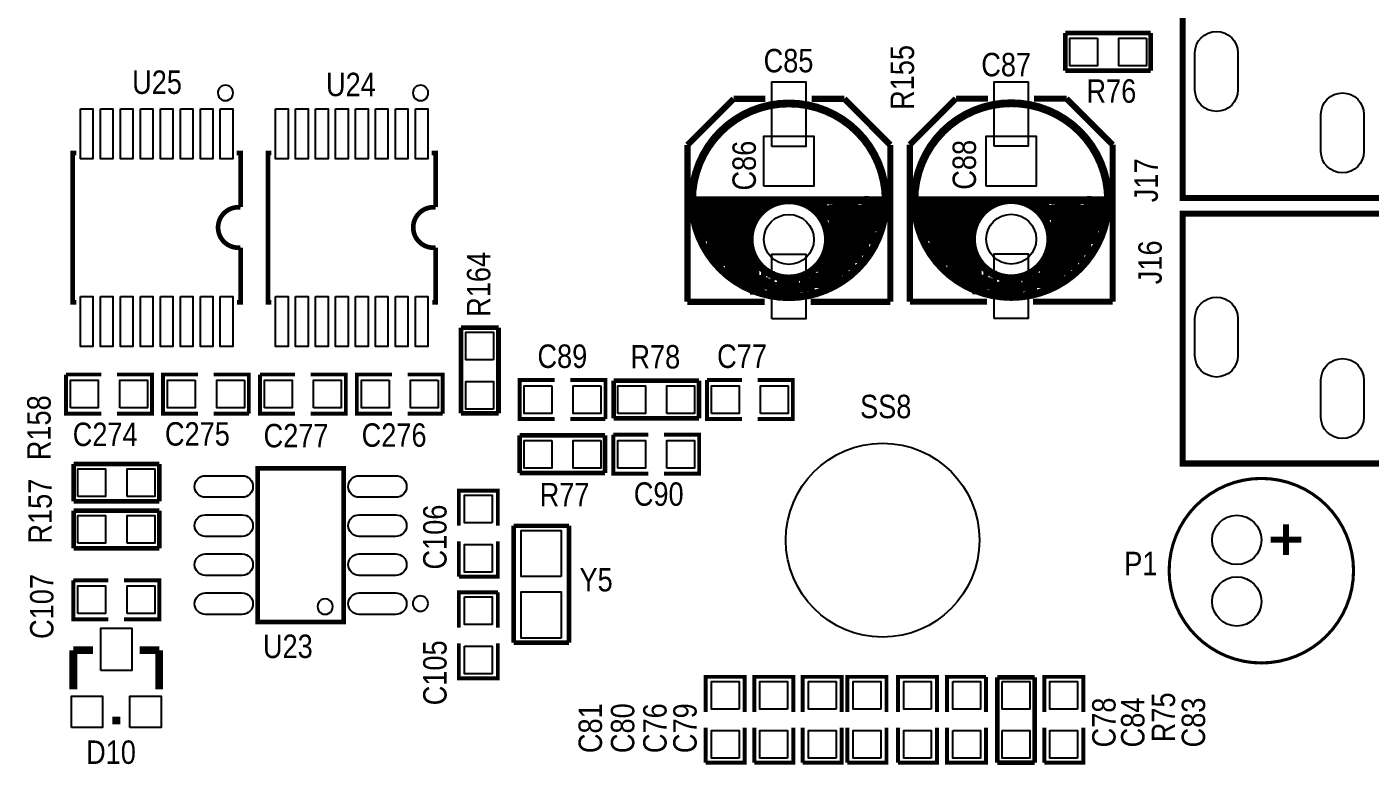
# Model space of a CAD drawing. Extents: x -25 to 204, y -24 to 158.
# Drawn here: x 123.55 to 167.26, y 76.99 to 100.99 of the extents above; entities that cross this region are included whole.
import ezdxf
from ezdxf.enums import TextEntityAlignment as Align

# ---------------------------------------------------------------- set-up
doc = ezdxf.new("R2010")
doc.units = 0
for name, color, linetype in [('PG_SILKSCREEN_TOP', 254, 'CONTINUOUS'), ('PIN_SOLDERMASK_TOP', 92, 'CONTINUOUS'), ('RD_SILKSCREEN_TOP', 7, 'CONTINUOUS')]:
    doc.layers.add(name, color=color, linetype=linetype)

msp = doc.modelspace()

# ---------------------------------------------------------------- linework, layer by layer
at = {"layer": 'PG_SILKSCREEN_TOP'}
for points, const_width in [([(175.457714, 95.426505), (175.457714, 103.554505), (161.157691, 103.554505), (161.157691, 95.426505), (175.533914, 95.426505), (179.470914, 95.426505)], 0.2), ([(157.334509, 99.567492), (157.334509, 100.786692)], 0.1524), ([(157.334509, 100.786692), (160.115809, 100.786692)], 0.1524), ([(160.115809, 100.786692), (160.115809, 99.567492)], 0.1524), ([(160.115809, 99.567492), (157.334509, 99.567492)], 0.1524), ([(146.543497, 98.649587), (145.043601, 97.149691)], 0.199898), ([(147.581595, 98.649587), (146.543497, 98.649587)], 0.199898), ([(150.143693, 98.649587), (149.080195, 98.649587)], 0.199898), ([(151.643588, 97.149691), (150.143693, 98.649587)], 0.199898), ([(153.779499, 98.656902), (152.279604, 97.157007)], 0.199898), ([(154.817597, 98.656902), (153.779499, 98.656902)], 0.199898), ([(157.379695, 98.656902), (156.316197, 98.656902)], 0.199898), ([(158.879591, 97.157007), (157.379695, 98.656902)], 0.199898), ([(145.043601, 97.149691), (145.043601, 92.0496)], 0.199898), ([(151.643588, 92.0496), (151.643588, 97.149691)], 0.199898), ([(152.279604, 97.157007), (152.279604, 92.056915)], 0.199898), ([(158.879591, 92.056915), (158.879591, 97.157007)], 0.199898), ([(125.153395, 92.034893), (125.039095, 92.034893), (125.039095, 96.886293), (125.153395, 96.886293)], 0.1524), ([(130.373095, 96.886293), (130.500095, 96.886293), (130.500095, 95.127394)], 0.1524), ([(131.503395, 92.034893), (131.389095, 92.034893), (131.389095, 96.886293), (131.503395, 96.886293)], 0.1524), ([(136.723095, 96.886293), (136.850095, 96.886293), (136.850095, 95.127394)], 0.1524), ([(151.473586, 95.349593), (145.193588, 95.349593)], 0.254), ([(145.393588, 94.579592), (145.553582, 94.579592), (145.553582, 95.349593), (145.393588, 95.349593), (145.393588, 94.579592)], 0.254), ([(145.603595, 95.349593), (145.553582, 95.349593), (145.553582, 94.019599)], 0.254), ([(145.803595, 95.329604), (145.803595, 93.499584)], 0.254), ([(146.057595, 95.349593), (146.057595, 93.289603), (146.003594, 93.289603)], 0.254), ([(146.311595, 95.222593), (146.311595, 93.089603), (146.263589, 93.089603)], 0.254), ([(146.565595, 95.222593), (146.565595, 92.899586), (146.413601, 92.899586)], 0.254), ([(146.819595, 95.222593), (146.819595, 92.699586), (146.693585, 92.699586)], 0.254), ([(147.073595, 95.349593), (147.073595, 92.699586), (146.819595, 92.699586)], 0.254), ([(147.327595, 95.349593), (147.327595, 94.841593)], 0.254), ([(147.581595, 95.349593), (147.581595, 95.095593)], 0.254), ([(149.232595, 95.222593), (149.232595, 95.095593)], 0.254), ([(149.359595, 95.222593), (149.359595, 94.841593)], 0.254), ([(149.586594, 95.316599), (149.581591, 95.316599), (149.581591, 94.697601)], 0.254), ([(149.753599, 95.339586), (149.763607, 95.339586), (149.763607, 92.589604)], 0.254), ([(149.973589, 95.349593), (149.943591, 95.349593), (149.943591, 92.739591)], 0.254), ([(150.153599, 95.349593), (150.163606, 95.349593), (150.163606, 92.899586)], 0.254), ([(150.403585, 95.349593), (150.383596, 95.349593), (150.383596, 93.079595)], 0.254), ([(150.603585, 95.329604), (150.593603, 95.329604), (150.593603, 93.309592)], 0.254), ([(150.803585, 95.359601), (150.8236, 95.359601), (150.8236, 93.549597)], 0.254), ([(151.043589, 95.319596), (151.043589, 93.919599)], 0.254), ([(151.473586, 95.349593), (151.243589, 95.349593), (151.243589, 94.349595)], 0.254), ([(158.709589, 95.356909), (152.429591, 95.356909)], 0.254), ([(152.629591, 94.586908), (152.789585, 94.586908), (152.789585, 95.356909), (152.629591, 95.356909), (152.629591, 94.586908)], 0.254), ([(152.839598, 95.356909), (152.789585, 95.356909), (152.789585, 94.026914)], 0.254), ([(153.039597, 95.336919), (153.039597, 93.5069)], 0.254), ([(153.293597, 95.356909), (153.293597, 93.296918), (153.239597, 93.296918)], 0.254), ([(153.547597, 95.229909), (153.547597, 93.096918), (153.499591, 93.096918)], 0.254), ([(153.801597, 95.229909), (153.801597, 92.906901), (153.649604, 92.906901)], 0.254), ([(154.055597, 95.229909), (154.055597, 92.706901), (153.929588, 92.706901)], 0.254), ([(154.309597, 95.356909), (154.309597, 92.706901), (154.055597, 92.706901)], 0.254), ([(154.563597, 95.356909), (154.563597, 94.848909)], 0.254), ([(154.817597, 95.356909), (154.817597, 95.102909)], 0.254), ([(156.468597, 95.229909), (156.468597, 95.102909)], 0.254), ([(156.595597, 95.229909), (156.595597, 94.848909)], 0.254), ([(156.822597, 95.323914), (156.817593, 95.323914), (156.817593, 94.704916)], 0.254), ([(156.989602, 95.346901), (156.99961, 95.346901), (156.99961, 92.596919)], 0.254), ([(157.209592, 95.356909), (157.179594, 95.356909), (157.179594, 92.746906)], 0.254), ([(157.389601, 95.356909), (157.399609, 95.356909), (157.399609, 92.906901)], 0.254), ([(157.639588, 95.356909), (157.619598, 95.356909), (157.619598, 93.086911)], 0.254), ([(157.839588, 95.336919), (157.829606, 95.336919), (157.829606, 93.316908)], 0.254), ([(158.039587, 95.366916), (158.059603, 95.366916), (158.059603, 93.556912)], 0.254), ([(158.279592, 95.326911), (158.279592, 93.926914)], 0.254), ([(158.709589, 95.356909), (158.479592, 95.356909), (158.479592, 94.356911)], 0.254), ([(175.457714, 86.790505), (175.457714, 94.918505), (161.157691, 94.918505), (161.157691, 86.790505), (175.533914, 86.790505), (179.470914, 86.790505)], 0.2), ([(130.500095, 93.812893), (130.500095, 92.034893), (130.385795, 92.034893)], 0.1524), ([(136.850095, 93.812893), (136.850095, 92.034893), (136.735795, 92.034893)], 0.1524), ([(149.521596, 93.455592), (149.551593, 93.455592), (149.551593, 92.535604)], 0.254), ([(156.757599, 93.462907), (156.787596, 93.462907), (156.787596, 92.542919)], 0.254), ([(147.383602, 93.049598), (147.313599, 93.049598), (147.313599, 92.409594), (147.200595, 92.409594), (147.200595, 93.317593)], 0.254), ([(149.033586, 92.977589), (149.058605, 92.977589), (149.058605, 92.399587)], 0.254), ([(149.275597, 93.118584), (149.30059, 93.118584), (149.30059, 92.495599)], 0.254), ([(154.619604, 93.056913), (154.549602, 93.056913), (154.549602, 92.416909), (154.436597, 92.416909), (154.436597, 93.324909)], 0.254), ([(154.829586, 92.976903), (154.799589, 92.976903), (154.799589, 92.446907)], 0.254), ([(156.269588, 92.984904), (156.294607, 92.984904), (156.294607, 92.406902)], 0.254), ([(156.5116, 93.1259), (156.536593, 93.1259), (156.536593, 92.502914)], 0.254), ([(147.593583, 92.969588), (147.563586, 92.969588), (147.563586, 92.439592)], 0.254), ([(147.743596, 92.929583), (147.753603, 92.929583), (147.753603, 92.359582)], 0.254), ([(147.953603, 92.819601), (147.963585, 92.819601), (147.963585, 92.329584)], 0.254), ([(148.673591, 92.799586), (148.593607, 92.799586), (148.593607, 92.309594)], 0.254), ([(148.832595, 92.872585), (148.832595, 92.369589)], 0.254), ([(154.979599, 92.936898), (154.989606, 92.936898), (154.989606, 92.366897)], 0.254), ([(155.189606, 92.826916), (155.199588, 92.826916), (155.199588, 92.336899)], 0.254), ([(155.909594, 92.806901), (155.82961, 92.806901), (155.82961, 92.31691)], 0.254), ([(156.068598, 92.879901), (156.068598, 92.376904)], 0.254), ([(145.043601, 92.0496), (147.556195, 92.0496)], 0.199898), ([(149.054795, 92.0496), (151.643588, 92.0496)], 0.199898), ([(152.279604, 92.056915), (154.792197, 92.056915)], 0.199898), ([(156.290797, 92.056915), (158.879591, 92.056915)], 0.199898), ([(137.675112, 88.428601), (137.675112, 91.209901)], 0.1524), ([(137.675112, 91.209901), (138.894312, 91.209901)], 0.1524), ([(138.894312, 91.209901), (138.894312, 88.428601)], 0.1524), ([(125.967007, 88.415901), (124.824007, 88.415901), (124.824007, 89.685901)], 0.127), ([(124.824007, 89.685901), (125.967007, 89.685901)], 0.127), ([(126.475007, 89.685901), (127.618007, 89.685901), (127.618007, 88.415901), (126.475007, 88.415901)], 0.127), ([(129.120392, 88.415901), (127.977392, 88.415901), (127.977392, 89.685901), (129.120392, 89.685901)], 0.127), ([(129.628392, 89.685901), (130.771392, 89.685901), (130.771392, 88.415901)], 0.127), ([(132.274107, 88.415901), (131.131107, 88.415901), (131.131107, 89.685901)], 0.127), ([(131.131107, 89.685901), (132.274107, 89.685901)], 0.127), ([(132.782107, 89.685901), (133.925107, 89.685901), (133.925107, 88.415901), (132.782107, 88.415901)], 0.127), ([(135.427491, 88.415901), (134.284491, 88.415901), (134.284491, 89.685901), (135.427491, 89.685901)], 0.127), ([(135.935491, 89.685901), (137.078491, 89.685901), (137.078491, 88.415901)], 0.127), ([(140.723595, 88.237593), (139.580595, 88.237593), (139.580595, 89.507593), (140.723595, 89.507593)], 0.127), ([(141.231595, 89.507593), (142.374595, 89.507593), (142.374595, 88.237593)], 0.127), ([(142.641295, 89.482193), (145.422595, 89.482193)], 0.1524), ([(142.641295, 88.262993), (142.641295, 89.482193)], 0.1524), ([(145.422595, 89.482193), (145.422595, 88.262993)], 0.1524), ([(146.819595, 88.237593), (145.676595, 88.237593), (145.676595, 89.507593)], 0.127), ([(145.676595, 89.507593), (146.819595, 89.507593)], 0.127), ([(147.327595, 89.507593), (148.470595, 89.507593), (148.470595, 88.237593), (147.327595, 88.237593)], 0.127), ([(130.771392, 88.415901), (129.628392, 88.415901)], 0.127), ([(137.078491, 88.415901), (135.935491, 88.415901)], 0.127), ([(138.894312, 88.428601), (137.675112, 88.428601)], 0.1524), ([(142.374595, 88.237593), (141.231595, 88.237593)], 0.127), ([(145.422595, 88.262993), (142.641295, 88.262993)], 0.1524), ([(139.580595, 86.484993), (139.580595, 87.704193)], 0.1524), ([(139.580595, 87.704193), (142.361895, 87.704193)], 0.1524), ([(142.361895, 87.704193), (142.361895, 86.484993)], 0.1524), ([(143.771595, 86.459593), (142.628595, 86.459593), (142.628595, 87.729593)], 0.127), ([(142.628595, 87.729593), (143.771595, 87.729593)], 0.127), ([(144.279595, 87.729593), (145.422595, 87.729593), (145.422595, 86.459593), (144.279595, 86.459593)], 0.127), ([(125.072902, 86.781107), (127.854202, 86.781107)], 0.1524), ([(125.072902, 85.561907), (125.072902, 86.781107)], 0.1524), ([(127.854202, 86.781107), (127.854202, 85.561907)], 0.1524), ([(131.053307, 81.639512), (131.053307, 86.639502), (133.853301, 86.639502), (133.853301, 81.639512), (131.053307, 81.639512)], 0.150012), ([(142.361895, 86.484993), (139.580595, 86.484993)], 0.1524), ([(137.603713, 84.767699), (137.603713, 85.910699), (138.873713, 85.910699), (138.873713, 84.767699)], 0.127), ([(127.854202, 85.561907), (125.072902, 85.561907)], 0.1524), ([(125.072902, 85.257107), (127.854202, 85.257107)], 0.1524), ([(125.072902, 84.037907), (125.072902, 85.257107)], 0.1524), ([(127.854202, 85.257107), (127.854202, 84.037907)], 0.1524), ([(139.386335, 84.766633), (141.184655, 84.766633)], 0.14986), ([(139.386335, 80.966793), (139.386335, 84.766633)], 0.14986), ([(141.184655, 84.766633), (141.184655, 80.966793)], 0.14986), ([(164.520397, 83.813396), (164.520397, 84.813394)], 0.199898), ([(164.0205, 84.313497), (165.020498, 84.313497)], 0.199898), ([(127.854202, 84.037907), (125.072902, 84.037907)], 0.1524), ([(138.873713, 84.259699), (138.873713, 83.116699), (137.603713, 83.116699)], 0.127), ([(137.603713, 83.116699), (137.603713, 84.259699)], 0.127), ([(126.203202, 81.726507), (125.060202, 81.726507), (125.060202, 82.996507)], 0.127), ([(125.060202, 82.996507), (126.203202, 82.996507)], 0.127), ([(126.711202, 82.996507), (127.854202, 82.996507), (127.854202, 81.726507), (126.711202, 81.726507)], 0.127), ([(137.603713, 81.457495), (137.603713, 82.600495), (138.873713, 82.600495)], 0.127), ([(138.873713, 82.600495), (138.873713, 81.457495)], 0.127), ([(138.873713, 80.949495), (138.873713, 79.806495), (137.603713, 79.806495), (137.603713, 80.949495)], 0.127), ([(141.184655, 80.966793), (139.386335, 80.966793)], 0.14986), ([(125.695202, 80.723207), (125.060202, 80.723207)], 0.254), ([(125.060202, 80.723207), (125.060202, 79.453207)], 0.254), ([(127.219202, 80.723207), (127.854202, 80.723207)], 0.254), ([(127.854202, 80.723207), (127.854202, 79.453207)], 0.254), ([(145.635497, 78.713101), (145.635497, 79.856101), (146.905497, 79.856101), (146.905497, 78.713101)], 0.127), ([(147.216901, 78.712797), (147.216901, 79.855797), (148.486901, 79.855797), (148.486901, 78.712797)], 0.127), ([(148.791905, 78.713101), (148.791905, 79.856101), (150.061905, 79.856101), (150.061905, 78.713101)], 0.127), ([(150.249103, 78.712797), (150.249103, 79.855797), (151.519103, 79.855797), (151.519103, 78.712797)], 0.127), ([(151.893803, 78.712797), (151.893803, 79.855797), (153.163803, 79.855797), (153.163803, 78.712797)], 0.127), ([(153.489406, 78.712797), (153.489406, 79.855797), (154.759406, 79.855797)], 0.127), ([(154.759406, 79.855797), (154.759406, 78.712797)], 0.127), ([(155.125191, 77.062101), (155.125191, 79.843401)], 0.1524), ([(155.125191, 79.843401), (156.344391, 79.843401)], 0.1524), ([(156.344391, 79.843401), (156.344391, 77.062101)], 0.1524), ([(156.654195, 78.712797), (156.654195, 79.855797), (157.924195, 79.855797), (157.924195, 78.712797)], 0.127), ([(126.330202, 78.437207), (126.584202, 78.437207)], 0.254), ([(146.905497, 78.205101), (146.905497, 77.062101), (145.635497, 77.062101)], 0.127), ([(145.635497, 77.062101), (145.635497, 78.205101)], 0.127), ([(148.486901, 78.204797), (148.486901, 77.061797), (147.216901, 77.061797)], 0.127), ([(147.216901, 77.061797), (147.216901, 78.204797)], 0.127), ([(150.061905, 78.205101), (150.061905, 77.062101), (148.791905, 77.062101)], 0.127), ([(148.791905, 77.062101), (148.791905, 78.205101)], 0.127), ([(151.519103, 78.204797), (151.519103, 77.061797), (150.249103, 77.061797)], 0.127), ([(150.249103, 77.061797), (150.249103, 78.204797)], 0.127), ([(153.163803, 78.204797), (153.163803, 77.061797), (151.893803, 77.061797)], 0.127), ([(151.893803, 77.061797), (151.893803, 78.204797)], 0.127), ([(154.759406, 78.204797), (154.759406, 77.061797), (153.489406, 77.061797), (153.489406, 78.204797)], 0.127), ([(157.924195, 78.204797), (157.924195, 77.061797), (156.654195, 77.061797)], 0.127), ([(156.654195, 77.061797), (156.654195, 78.204797)], 0.127), ([(156.344391, 77.062101), (155.125191, 77.062101)], 0.1524)]:
    msp.add_lwpolyline(points, dxfattribs=dict(at, const_width=const_width))
for points in [[(130.259607, 98.840595, 1), (129.759582, 98.840592, 1)], [(136.609607, 98.840595, 1), (136.109582, 98.840592, 1)], [(133.503289, 82.139511, 1), (133.003319, 82.139503, 1)], [(136.603283, 82.23951, 1), (136.103325, 82.239503, 1)]]:
    msp.add_lwpolyline(points, format="xyb", close=True, dxfattribs=at)
for points, const_width in [([(151.493601, 95.349593, 1), (145.193588, 95.349593, 1), (151.493601, 95.349593)], 0.254), ([(158.729604, 95.356909, 1), (152.429591, 95.356909, 1), (158.729604, 95.356909)], 0.254), ([(148.343595, 95.349593, 1.00521), (148.343595, 92.809593), (148.343595, 92.269589), (148.173592, 92.269589), (148.173592, 92.759581)], 0.254), ([(148.343595, 92.809593, 1), (148.343595, 95.349593)], 0.254), ([(155.579597, 95.356909, 1.00521), (155.579597, 92.816909), (155.579597, 92.276905), (155.409595, 92.276905), (155.409595, 92.766896)], 0.254), ([(155.579597, 92.816909, 1), (155.579597, 95.356909)], 0.254), ([(130.500095, 95.120993, 1.117648), (130.500095, 93.812893)], 0.1524), ([(136.850095, 95.120993, 1.117648), (136.850095, 93.812893)], 0.1524), ([(166.717497, 83.307403, 1), (160.717509, 83.307403, 1), (166.717497, 83.307403)], 0.1016)]:
    msp.add_lwpolyline(points, format="xyb", dxfattribs=dict(at, const_width=const_width))
at = {"layer": 'PIN_SOLDERMASK_TOP'}
for points in [[(158.381357, 100.62704), (158.381357, 99.727144), (157.48146, 99.727144), (157.48146, 100.62704)], [(159.981557, 100.62704), (159.981557, 99.727144), (159.08166, 99.727144), (159.08166, 100.62704)], [(147.792796, 97.098891), (147.792796, 99.200487), (148.894394, 99.200487), (148.894394, 97.098891)], [(155.028798, 97.106207), (155.028798, 99.207803), (156.130396, 99.207803), (156.130396, 97.106207)], [(125.290605, 98.321393), (125.697005, 98.321393), (125.697005, 96.695793), (125.290605, 96.695793)], [(125.940795, 98.321393), (126.347195, 98.321393), (126.347195, 96.695793), (125.940795, 96.695793)], [(126.590984, 98.321393), (126.997384, 98.321393), (126.997384, 96.695793), (126.590984, 96.695793)], [(127.2413, 98.321393), (127.6477, 98.321393), (127.6477, 96.695793), (127.2413, 96.695793)], [(127.891489, 98.321393), (128.297889, 98.321393), (128.297889, 96.695793), (127.891489, 96.695793)], [(128.541805, 98.321393), (128.948205, 98.321393), (128.948205, 96.695793), (128.541805, 96.695793)], [(129.191995, 98.321393), (129.598395, 98.321393), (129.598395, 96.695793), (129.191995, 96.695793)], [(129.842184, 98.321393), (130.248584, 98.321393), (130.248584, 96.695793), (129.842184, 96.695793)], [(131.640605, 98.321393), (132.047005, 98.321393), (132.047005, 96.695793), (131.640605, 96.695793)], [(132.290795, 98.321393), (132.697195, 98.321393), (132.697195, 96.695793), (132.290795, 96.695793)], [(132.940984, 98.321393), (133.347384, 98.321393), (133.347384, 96.695793), (132.940984, 96.695793)], [(133.5913, 98.321393), (133.9977, 98.321393), (133.9977, 96.695793), (133.5913, 96.695793)], [(134.241489, 98.321393), (134.647889, 98.321393), (134.647889, 96.695793), (134.241489, 96.695793)], [(134.891805, 98.321393), (135.298205, 98.321393), (135.298205, 96.695793), (134.891805, 96.695793)], [(135.541995, 98.321393), (135.948395, 98.321393), (135.948395, 96.695793), (135.541995, 96.695793)], [(136.192184, 98.321393), (136.598584, 98.321393), (136.598584, 96.695793), (136.192184, 96.695793)], [(147.530795, 95.806793), (147.530795, 97.432393), (149.156395, 97.432393), (149.156395, 95.806793)], [(154.766797, 95.814109), (154.766797, 97.439709), (156.392397, 97.439709), (156.392397, 95.814109)], [(147.792796, 91.498699), (147.792796, 93.600295), (148.894394, 93.600295), (148.894394, 91.498699)], [(155.028798, 91.506015), (155.028798, 93.607611), (156.130396, 93.607611), (156.130396, 91.506015)], [(125.290605, 92.225393), (125.697005, 92.225393), (125.697005, 90.599793), (125.290605, 90.599793)], [(125.940795, 92.225393), (126.347195, 92.225393), (126.347195, 90.599793), (125.940795, 90.599793)], [(126.590984, 92.225393), (126.997384, 92.225393), (126.997384, 90.599793), (126.590984, 90.599793)], [(127.2413, 92.225393), (127.6477, 92.225393), (127.6477, 90.599793), (127.2413, 90.599793)], [(127.891489, 92.225393), (128.297889, 92.225393), (128.297889, 90.599793), (127.891489, 90.599793)], [(128.541805, 92.225393), (128.948205, 92.225393), (128.948205, 90.599793), (128.541805, 90.599793)], [(129.191995, 92.225393), (129.598395, 92.225393), (129.598395, 90.599793), (129.191995, 90.599793)], [(129.842184, 92.225393), (130.248584, 92.225393), (130.248584, 90.599793), (129.842184, 90.599793)], [(131.640605, 92.225393), (132.047005, 92.225393), (132.047005, 90.599793), (131.640605, 90.599793)], [(132.290795, 92.225393), (132.697195, 92.225393), (132.697195, 90.599793), (132.290795, 90.599793)], [(132.940984, 92.225393), (133.347384, 92.225393), (133.347384, 90.599793), (132.940984, 90.599793)], [(133.5913, 92.225393), (133.9977, 92.225393), (133.9977, 90.599793), (133.5913, 90.599793)], [(134.241489, 92.225393), (134.647889, 92.225393), (134.647889, 90.599793), (134.241489, 90.599793)], [(134.891805, 92.225393), (135.298205, 92.225393), (135.298205, 90.599793), (134.891805, 90.599793)], [(135.541995, 92.225393), (135.948395, 92.225393), (135.948395, 90.599793), (135.541995, 90.599793)], [(136.192184, 92.225393), (136.598584, 92.225393), (136.598584, 90.599793), (136.192184, 90.599793)], [(138.73466, 90.163053), (137.834764, 90.163053), (137.834764, 91.06295), (138.73466, 91.06295)], [(124.970946, 88.60094), (124.970946, 89.500837), (125.870843, 89.500837), (125.870843, 88.60094)], [(126.571146, 88.60094), (126.571146, 89.500837), (127.471043, 89.500837), (127.471043, 88.60094)], [(129.02424, 89.50085), (129.02424, 88.600953), (128.124344, 88.600953), (128.124344, 89.50085)], [(130.62444, 89.50085), (130.62444, 88.600953), (129.724544, 88.600953), (129.724544, 89.50085)], [(131.278046, 88.60094), (131.278046, 89.500837), (132.177942, 89.500837), (132.177942, 88.60094)], [(132.878246, 88.60094), (132.878246, 89.500837), (133.778142, 89.500837), (133.778142, 88.60094)], [(135.33134, 89.50085), (135.33134, 88.600953), (134.431443, 88.600953), (134.431443, 89.50085)], [(136.93154, 89.50085), (136.93154, 88.600953), (136.031643, 88.600953), (136.031643, 89.50085)], [(138.73466, 88.562853), (137.834764, 88.562853), (137.834764, 89.46275), (138.73466, 89.46275)], [(140.627443, 89.322542), (140.627443, 88.422645), (139.727546, 88.422645), (139.727546, 89.322542)], [(142.227643, 89.322542), (142.227643, 88.422645), (141.327746, 88.422645), (141.327746, 89.322542)], [(142.775534, 88.422632), (142.775534, 89.322529), (143.67543, 89.322529), (143.67543, 88.422632)], [(144.375734, 88.422632), (144.375734, 89.322529), (145.27563, 89.322529), (145.27563, 88.422632)], [(145.823534, 88.422632), (145.823534, 89.322529), (146.72343, 89.322529), (146.72343, 88.422632)], [(147.423734, 88.422632), (147.423734, 89.322529), (148.32363, 89.322529), (148.32363, 88.422632)], [(140.627443, 87.544542), (140.627443, 86.644645), (139.727546, 86.644645), (139.727546, 87.544542)], [(142.227643, 87.544542), (142.227643, 86.644645), (141.327746, 86.644645), (141.327746, 87.544542)], [(142.775534, 86.644632), (142.775534, 87.544529), (143.67543, 87.544529), (143.67543, 86.644632)], [(144.375734, 86.644632), (144.375734, 87.544529), (145.27563, 87.544529), (145.27563, 86.644632)], [(125.207141, 85.721546), (125.207141, 86.621442), (126.107038, 86.621442), (126.107038, 85.721546)], [(126.807341, 85.721546), (126.807341, 86.621442), (127.707238, 86.621442), (127.707238, 85.721546)], [(138.688661, 84.863851), (137.788764, 84.863851), (137.788764, 85.763748), (138.688661, 85.763748)], [(125.207141, 84.197546), (125.207141, 85.097442), (126.107038, 85.097442), (126.107038, 84.197546)], [(126.807341, 84.197546), (126.807341, 85.097442), (127.707238, 85.097442), (127.707238, 84.197546)], [(140.935494, 83.117423), (139.635497, 83.117423), (139.635497, 84.617522), (140.935494, 84.617522)], [(138.688661, 83.263651), (137.788764, 83.263651), (137.788764, 84.163548), (138.688661, 84.163548)], [(125.207141, 81.911546), (125.207141, 82.811442), (126.107038, 82.811442), (126.107038, 81.911546)], [(126.807341, 81.911546), (126.807341, 82.811442), (127.707238, 82.811442), (127.707238, 81.911546)], [(140.935494, 81.115903), (139.635497, 81.115903), (139.635497, 82.616002), (140.935494, 82.616002)], [(137.788764, 82.453543), (138.688661, 82.453543), (138.688661, 81.553647), (137.788764, 81.553647)], [(125.949939, 80.063543), (125.949939, 81.433645), (126.96444, 81.433645), (126.96444, 80.063543)], [(137.788764, 80.853343), (138.688661, 80.853343), (138.688661, 79.953447), (137.788764, 79.953447)], [(146.720446, 78.809253), (145.820549, 78.809253), (145.820549, 79.70915), (146.720446, 79.70915)], [(148.30185, 78.808948), (147.401953, 78.808948), (147.401953, 79.708845), (148.30185, 79.708845)], [(149.876853, 78.809253), (148.976956, 78.809253), (148.976956, 79.70915), (149.876853, 79.70915)], [(151.334051, 78.808948), (150.434154, 78.808948), (150.434154, 79.708845), (151.334051, 79.708845)], [(152.978752, 78.808948), (152.078855, 78.808948), (152.078855, 79.708845), (152.978752, 79.708845)], [(153.674458, 79.708845), (154.574354, 79.708845), (154.574354, 78.808948), (153.674458, 78.808948)], [(155.284843, 79.70915), (156.18474, 79.70915), (156.18474, 78.809253), (155.284843, 78.809253)], [(157.739144, 78.808948), (156.839247, 78.808948), (156.839247, 79.708845), (157.739144, 79.708845)], [(124.997439, 78.209343), (124.997439, 79.223845), (126.01194, 79.223845), (126.01194, 78.209343)], [(126.902439, 78.209343), (126.902439, 79.223845), (127.91694, 79.223845), (127.91694, 78.209343)], [(146.720446, 77.209053), (145.820549, 77.209053), (145.820549, 78.10895), (146.720446, 78.10895)], [(148.30185, 77.208748), (147.401953, 77.208748), (147.401953, 78.108645), (148.30185, 78.108645)], [(149.876853, 77.209053), (148.976956, 77.209053), (148.976956, 78.10895), (149.876853, 78.10895)], [(151.334051, 77.208748), (150.434154, 77.208748), (150.434154, 78.108645), (151.334051, 78.108645)], [(152.978752, 77.208748), (152.078855, 77.208748), (152.078855, 78.108645), (152.978752, 78.108645)], [(153.674458, 78.108645), (154.574354, 78.108645), (154.574354, 77.208748), (153.674458, 77.208748)], [(155.284843, 78.10895), (156.18474, 78.10895), (156.18474, 77.209053), (155.284843, 77.209053)], [(157.739144, 77.208748), (156.839247, 77.208748), (156.839247, 78.108645), (157.739144, 78.108645)]]:
    msp.add_lwpolyline(points, close=True, dxfattribs=at)
for points in [[(161.557691, 98.940493), (161.557691, 100.140491, -1), (162.957688, 100.140491), (162.957688, 98.940493, -1)], [(165.657708, 96.940497), (165.657708, 98.140495, -1), (167.057705, 98.140495), (167.057705, 96.940497, -1)], [(161.557691, 90.304493), (161.557691, 91.504491, -1), (162.957688, 91.504491), (162.957688, 90.304493, -1)], [(165.657708, 88.304497), (165.657708, 89.504495, -1), (167.057705, 89.504495), (167.057705, 88.304497, -1)], [(129.35331, 86.394506), (130.553308, 86.394506, -1), (130.553308, 85.694507), (129.35331, 85.694507, -1)], [(134.3533, 86.394506), (135.553298, 86.394506, -1), (135.553298, 85.694507), (134.3533, 85.694507, -1)], [(129.35331, 85.124506), (130.553308, 85.124506, -1), (130.553308, 84.424507), (129.35331, 84.424507, -1)], [(134.3533, 85.124506), (135.553298, 85.124506, -1), (135.553298, 84.424507), (134.3533, 84.424507, -1)], [(129.35331, 83.854506), (130.553308, 83.854506, -1), (130.553308, 83.154507), (129.35331, 83.154507, -1)], [(134.3533, 83.854506), (135.553298, 83.854506, -1), (135.553298, 83.154507), (134.3533, 83.154507, -1)], [(129.35331, 82.584506), (130.553308, 82.584506, -1), (130.553308, 81.884507), (129.35331, 81.884507, -1)], [(134.3533, 82.584506), (135.553298, 82.584506, -1), (135.553298, 81.884507), (134.3533, 81.884507, -1)]]:
    msp.add_lwpolyline(points, format="xyb", close=True, dxfattribs=at)
for centre, radius in [((148.343595, 94.079593), 0.8128), ((155.579597, 94.086909), 0.8128), ((151.391595, 84.300593), 3.149994), ((162.917403, 84.307401), 0.800849), ((162.917403, 82.307405), 0.800849)]:
    msp.add_circle(centre, radius, dxfattribs=at)

# ---------------------------------------------------------------- texts
at = {"layer": 'RD_SILKSCREEN_TOP', "width": 0.866667}
for s, p in [('C85', (147.521193, 99.510596)), ('C87', (154.604491, 99.381793)), ('C77', (146.007811, 89.900303)), ('SS8', (150.6601, 88.265)), ('C274', (125.039603, 87.360303)), ('C275', (128.040105, 87.373689)), ('C277', (131.250207, 87.318291)), ('C276', (134.441413, 87.336605)), ('Y5', (141.530095, 82.634099)), ('U23', (131.2291, 80.4672)), ('D10', (125.475492, 77.0255))]:
    msp.add_text(s, height=0.762, dxfattribs=at).set_placement(p)
for s, p in [('R155', (152.415494, 98.289389)), ('C86', (147.2692, 95.6691)), ('C88', (154.432, 95.6945)), ('J17', (160.3502, 95.2881)), ('J16', (160.4772, 92.6211)), ('R164', (138.628399, 91.561209)), ('R158', (124.3203, 86.899191)), ('R157', (124.357105, 84.187513)), ('C106', (137.204704, 83.345299)), ('C107', (124.412502, 81.088509)), ('C105', (137.204704, 78.931008)), ('C78', (158.974307, 77.561389)), ('C84', (159.913803, 77.561389)), ('C83', (161.887408, 77.561389)), ('C81', (142.261311, 77.375995)), ('C80', (143.312896, 77.375995)), ('C76', (144.364202, 77.375995)), ('C79', (145.342102, 77.375995))]:
    msp.add_text(s, height=0.762, rotation=90, dxfattribs=at).set_placement(p)
for s, p in [('U25', (127.782599, 98.80981)), ('U24', (134.091401, 98.736201)), ('R76', (158.838113, 98.523298)), ('C89', (140.972007, 89.900303)), ('R78', (143.997197, 89.88171)), ('R77', (141.044193, 85.400109)), ('C90', (144.107891, 85.417889)), ('P1', (159.796505, 83.160387))]:
    msp.add_text(s, height=0.762, dxfattribs=at).set_placement(p, align=Align.CENTER)
msp.add_text('R75', height=0.762, rotation=90, dxfattribs=at).set_placement((160.909787, 78.539289), align=Align.CENTER)

doc.saveas('drawing.dxf')
